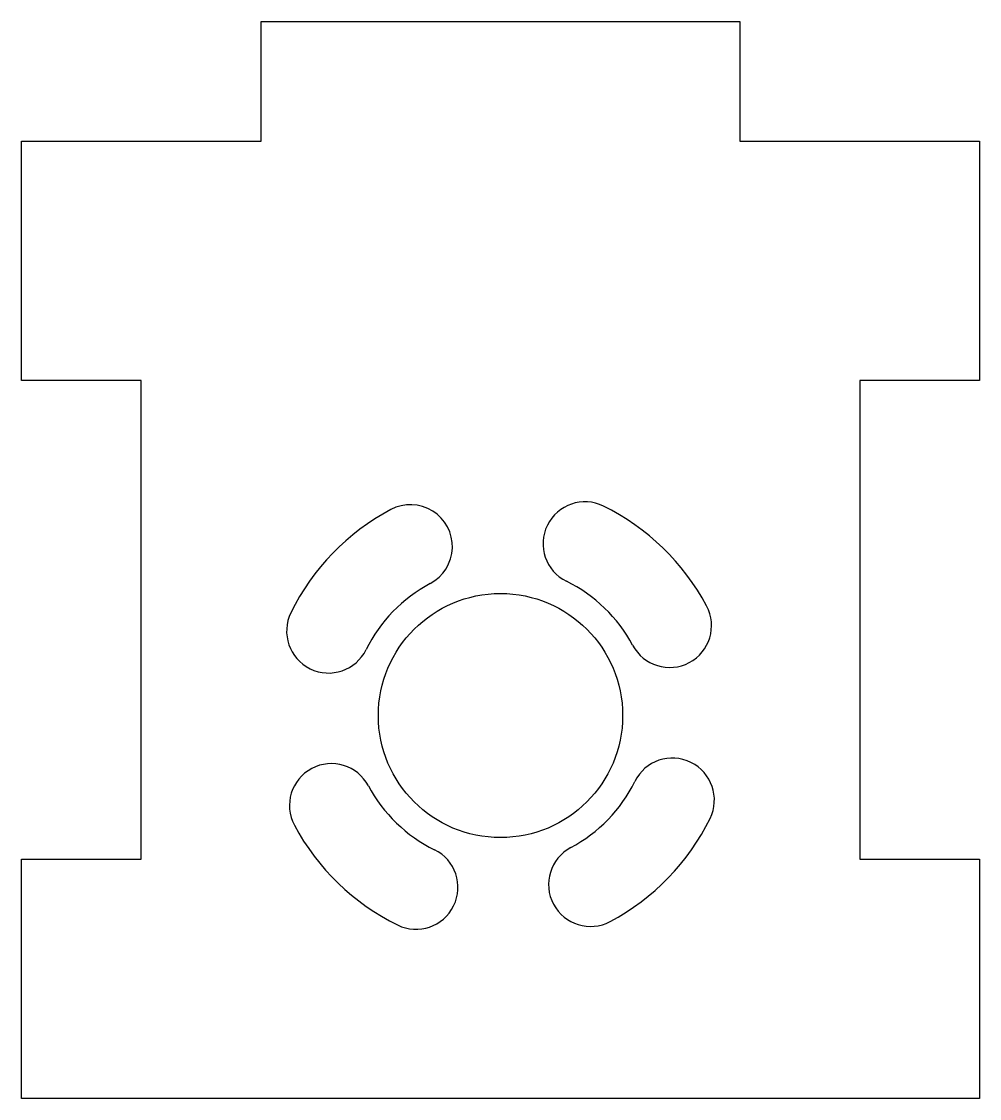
# Model space of a CAD drawing. Header units: millimetres. Extents: x 0 to 40, y 0 to 45.
import ezdxf

# ---------------------------------------------------------------- set-up
doc = ezdxf.new("R2010")
doc.units = ezdxf.units.MM

msp = doc.modelspace()

# ---------------------------------------------------------------- linework, layer by layer
at = {"color": 7, "linetype": 'Continuous', "lineweight": 25}
for p, q in [((10, 40), (10, 45)), ((10, 45), (30, 45)), ((30, 45), (30, 40)), ((0, 30), (0, 40)), ((0, 40), (10, 40)), ((30, 40), (40, 40)), ((40, 40), (40, 30)), ((5, 30), (0, 30)), ((5, 10), (5, 30)), ((40, 30), (35, 30)), ((35, 30), (35, 10)), ((0, 10), (5, 10)), ((0, 0), (0, 10)), ((35, 10), (40, 10)), ((40, 10), (40, 0)), ((40, 0), (0, 0))]:
    msp.add_line(p, q, dxfattribs=at)
msp.add_circle((20, 16), 5.1, dxfattribs=at)
for centre, radius, start, end in [((16.241, 23.062), 1.75, 298.03, 118.03), ((23.527, 23.181), 1.75, 63.8399, 243.8399), ((20, 16), 9.75, 28.03, 63.8399), ((20, 16), 9.75, 118.03, 153.8399), ((20, 16), 6.25, 28.03, 63.8399), ((20, 16), 6.25, 118.03, 153.8399), ((12.819, 19.527), 1.75, 153.8399, 333.8399), ((27.062, 19.759), 1.75, 208.03, 28.03), ((12.938, 12.241), 1.75, 28.03, 208.03), ((27.181, 12.473), 1.75, 333.8399, 153.8399), ((20, 16), 6.25, 208.03, 243.8399), ((20, 16), 6.25, 298.03, 333.8399), ((20, 16), 9.75, 298.03, 333.8399), ((20, 16), 9.75, 208.03, 243.8399), ((16.473, 8.819), 1.75, 243.8399, 63.8399), ((23.759, 8.938), 1.75, 118.03, 298.03)]:
    msp.add_arc(centre, radius, start, end, dxfattribs=at)

doc.saveas('drawing.dxf')
